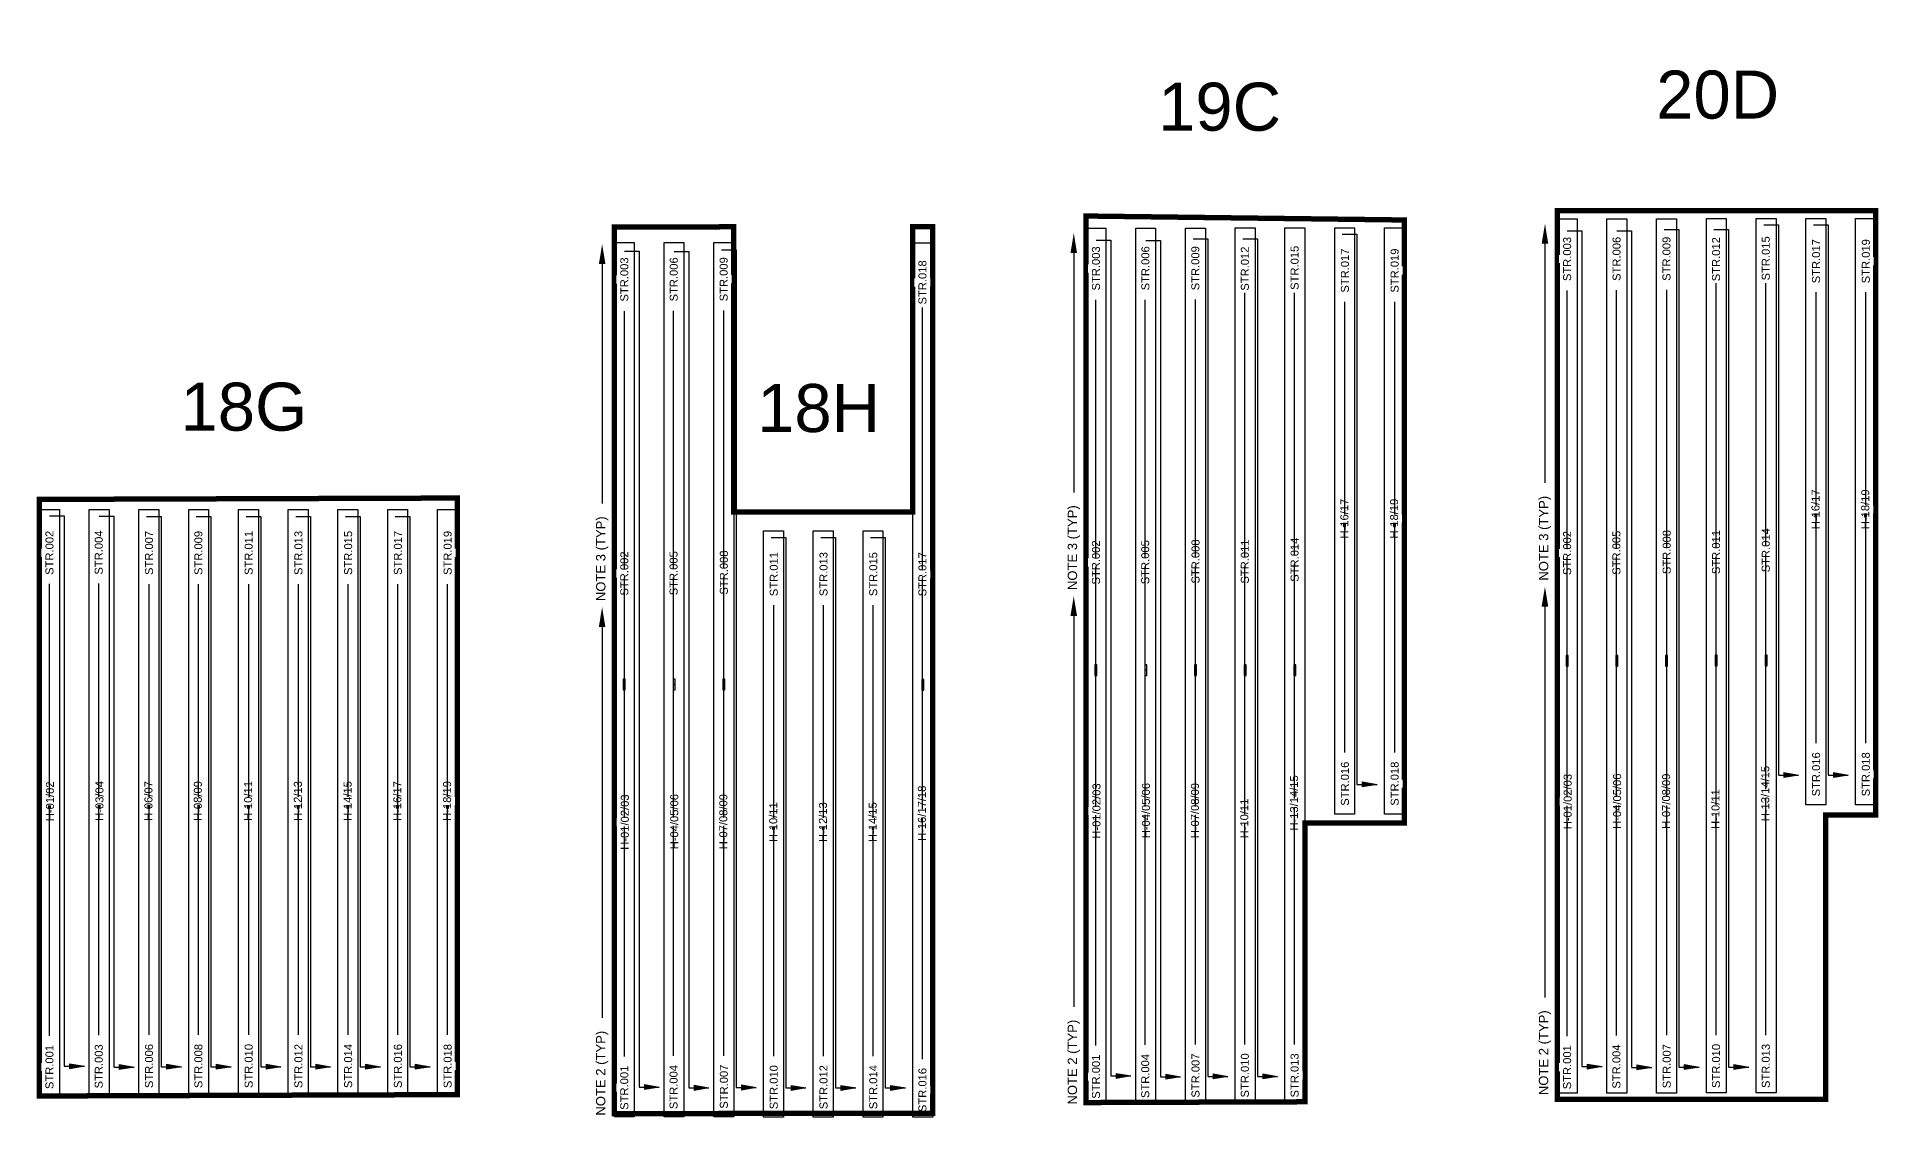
# Model space of a CAD drawing. Header units: inches. Extents: x -4 to 3761, y -12 to 63679.
# Drawn here: x 571 to 1262, y 79 to 484 of the extents above; entities that cross this region are included whole.
import ezdxf
from ezdxf import colors
from ezdxf.entities.mleader import LeaderData, LeaderLine
from ezdxf.math import Vec2, Vec3

# ---------------------------------------------------------------- set-up
doc = ezdxf.new("R2010")
doc.units = ezdxf.units.IN
doc.header["$MEASUREMENT"] = 0
for name, color, linetype in [('E-TEXT', 7, 'Continuous'), ('G-ANNO-TEXT', 1, 'Continuous'), ('JINKO', 210, 'Continuous'), ('PV-LBD ARCHETYPES', 7, 'Continuous'), ('PVcase PV Modules (optimised)', 142, 'Continuous')]:
    doc.layers.add(name, color=color, linetype=linetype)
doc.styles.add('NEI-A', font='arial.ttf')

# ---------------------------------------------------------------- blocks, each defined once
blk = doc.blocks.new('1P58@52DEG F TR ID3 PVBlock')
at = {"layer": 'PVcase PV Modules (optimised)', "color": 0}
for points in [[(0, 0, 0), (0, -219.818, 0), (-7.461, -219.818, 0), (-7.461, 0, 0)], [(-4.10355, -111.909, 0), (-3.35745, -111.909, 0), (-3.35745, -107.909, 0), (-4.10355, -107.909, 0)]]:
    blk.add_polyline3d(points, close=True, dxfattribs=at)
blk.add_polyline3d([(-3.543975, -110.095525, 0), (-3.543975, -109.722475, 0), (-3.7305, -109.909, 0), (-3.917025, -109.722475, 0), (-3.917025, -110.095525, 0)], dxfattribs=at)
blk = doc.blocks.new('1P87@52DEG F TR ID3 PVBlock')
at = {"layer": 'PVcase PV Modules (optimised)', "color": 0}
for points in [[(0, 0, 0), (0, -327.727, 0), (-7.461, -327.727, 0), (-7.461, 0, 0)], [(-4.10355, -167.724, 0), (-3.35745, -167.724, 0), (-3.35745, -163.724, 0), (-4.10355, -163.724, 0)]]:
    blk.add_polyline3d(points, close=True, dxfattribs=at)
blk.add_polyline3d([(-3.543975, -165.910525, 0), (-3.543975, -165.537475, 0), (-3.7305, -165.724, 0), (-3.917025, -165.537475, 0), (-3.917025, -165.910525, 0)], dxfattribs=at)
blk = doc.blocks.new('_ClosedBlank')
at = {"color": 0, "linetype": 'ByBlock', "lineweight": -2}
for p, q in [((-1, 0.17), (0, 0)), ((-1, 0.17), (-1, -0.17)), ((0, 0), (-1, -0.17))]:
    blk.add_line(p, q, dxfattribs=at)
blk = doc.blocks.new('AR')
h = blk.add_hatch(color=256)
h.dxf.hatch_style = 1
h.paths.add_polyline_path([(0, 0.03), (0, -0.03), (0.18, 0)])
at = {"xscale": 0.1800047113158301, "yscale": 0.1800047113158301, "zscale": 0.1800047113158301}
blk.add_blockref('_ClosedBlank', (0.18, 0), dxfattribs=at)

msp = doc.modelspace()

# ---------------------------------------------------------------- linework, layer by layer
at = {"const_width": 2}
for points in [[(964.57, 84.67), (1046.64, 84.95), (1046.64, 189.49), (1083.95, 189.49), (1083.95, 415.47), (964.57, 416.96)], [(1141.26, 85.93), (1241.98, 85.93), (1241.98, 192.5), (1260.63, 192.5), (1260.63, 419.01), (1141.26, 419.01)], [(572.16, 310.74), (728.84, 311.25), (728.84, 87.64), (572.16, 87.13)]]:
    msp.add_lwpolyline(points, close=True, dxfattribs=at)
msp.add_lwpolyline([(907.09, 412.92), (907.09, 80.64), (787.72, 80.53), (787.72, 412.81), (832.48, 412.92), (832.48, 305.98), (899.63, 305.98), (899.63, 412.92), (907.09, 412.92)], dxfattribs=at)
at = {"layer": 'E-TEXT'}
for p, q in [((968.34, 407.93), (973.84, 407.93)), ((973.84, 407.93), (973.84, 94.67)), ((987, 407.84), (992.5, 407.84)), ((992.5, 407.84), (992.5, 94.38)), ((1004.71, 408.37), (1010.21, 408.37)), ((1010.21, 408.37), (1010.21, 94.5)), ((1060.67, 410.18), (1066.17, 410.18)), ((1145.02, 411.46), (1150.52, 411.46)), ((1150.52, 411.46), (1150.52, 98.21)), ((1163.68, 411.38), (1169.18, 411.38)), ((1169.18, 411.38), (1169.18, 97.92)), ((1181.4, 411.9), (1186.89, 411.9)), ((1186.89, 411.9), (1186.89, 98.03)), ((1218.7, 413.69), (1224.2, 413.69)), ((1237.35, 413.69), (1242.85, 413.69)), ((791.48, 403.79), (796.98, 403.79)), ((796.98, 403.79), (796.98, 90.53)), ((810.14, 403.7), (815.64, 403.7)), ((815.64, 403.7), (815.64, 90.24)), ((827.86, 404.23), (833.35, 404.23)), ((833.35, 404.23), (833.35, 90.36)), ((1024.16, 106.38), (1024.16, 388.21)), ((1042.82, 106.38), (1042.82, 388.21)), ((1145.01, 109.55), (1145.01, 389.03)), ((1163.49, 109.8), (1163.49, 389.14)), ((1182.34, 109.92), (1182.34, 389.27)), ((1200.85, 109.92), (1200.85, 391.75)), ((1219.5, 109.92), (1219.5, 391.75)), ((1238.36, 219.34), (1238.36, 388.36)), ((1257.01, 219.34), (1257.01, 388.36)), ((791.47, 101.87), (791.47, 381.35)), ((809.95, 102.12), (809.95, 381.46)), ((828.8, 102.24), (828.8, 381.59)), ((903.26, 100.9), (903.26, 382.73)), ((968.33, 106.01), (968.33, 385.5)), ((986.81, 106.26), (986.81, 385.6)), ((1005.66, 106.38), (1005.66, 385.73)), ((1061.68, 215.83), (1061.68, 384.85)), ((1080.33, 215.83), (1080.33, 384.85)), ((575.93, 304.6), (581.43, 304.6)), ((581.43, 304.6), (581.43, 98.29)), ((594.59, 304.52), (600.09, 304.52)), ((600.09, 304.52), (600.09, 98)), ((612.31, 304.35), (617.8, 304.35)), ((617.8, 304.35), (617.8, 98.12)), ((630.96, 304.35), (636.46, 304.35)), ((649.61, 304.35), (655.11, 304.35)), ((655.11, 304.35), (655.11, 98.12)), ((668.26, 304.35), (673.76, 304.35)), ((686.91, 304.35), (692.41, 304.35)), ((705.57, 304.35), (711.06, 304.35)), ((846.51, 296.42), (852.01, 296.42)), ((852.01, 296.42), (852.01, 90.19)), ((865.16, 296.42), (870.66, 296.42)), ((883.81, 296.42), (889.31, 296.42)), ((575.92, 109.63), (575.92, 279.08)), ((594.4, 109.88), (594.4, 279.19)), ((613.25, 110), (613.25, 279.03)), ((631.76, 110), (631.76, 279.03)), ((650.61, 110), (650.61, 279.03)), ((669.27, 110), (669.27, 279.03)), ((687.92, 110), (687.92, 279.03)), ((706.57, 110), (706.57, 279.03)), ((725.22, 110), (725.22, 279.03)), ((847.51, 102.07), (847.51, 271.1)), ((866.17, 102.07), (866.17, 271.1)), ((884.82, 102.07), (884.82, 271.1)), ((581.43, 98.25), (588.99, 98.25)), ((600.09, 97.96), (607.65, 97.96)), ((617.8, 98.07), (625.36, 98.07)), ((655.11, 98.07), (662.67, 98.07)), ((1150.52, 98.17), (1158.08, 98.17)), ((1169.18, 97.87), (1176.74, 97.87)), ((1186.89, 97.99), (1194.45, 97.99)), ((796.98, 90.49), (804.54, 90.49)), ((815.64, 90.19), (823.2, 90.19)), ((833.35, 90.31), (840.91, 90.31)), ((852.01, 90.14), (859.56, 90.14)), ((973.84, 94.63), (981.4, 94.63)), ((992.5, 94.34), (1000.06, 94.34)), ((1010.21, 94.45), (1017.77, 94.45))]:
    msp.add_line(p, q, dxfattribs=at)

# ---------------------------------------------------------------- block references
at = {"layer": 'E-TEXT', "xscale": 30.78777906583937, "yscale": 30.78777906583937, "zscale": 30.78777906583937}
for p in [(1226.21, 207.41), (1244.87, 207.41), (1068.19, 203.9), (583.45, 98.25), (602.1, 97.96), (619.82, 98.07), (638.47, 98.07), (657.12, 98.07), (675.78, 98.07), (694.43, 98.07), (713.08, 98.07), (1152.54, 98.17), (1171.19, 97.87), (1188.91, 97.99), (1207.56, 97.99), (799, 90.49), (817.65, 90.19), (835.37, 90.31), (854.02, 90.14), (872.67, 90.14), (891.33, 90.14), (975.86, 94.63), (994.51, 94.34), (1012.23, 94.45), (1030.88, 94.45)]:
    msp.add_blockref('AR', p, dxfattribs=at)
at = {"layer": 'JINKO'}
for name, p in [('1P87@52DEG F TR ID3 PVBlock', (1148.72, 415.94)), ('1P87@52DEG F TR ID3 PVBlock', (1167.37, 415.94)), ('1P87@52DEG F TR ID3 PVBlock', (1186.02, 415.94)), ('1P87@52DEG F TR ID3 PVBlock', (1204.67, 416.06)), ('1P87@52DEG F TR ID3 PVBlock', (1223.32, 416.06)), ('1P58@52DEG F TR ID3 PVBlock', (1241.98, 416.09)), ('1P58@52DEG F TR ID3 PVBlock', (1260.63, 416.09)), ('1P87@52DEG F TR ID3 PVBlock', (972.04, 412.4)), ('1P87@52DEG F TR ID3 PVBlock', (990.69, 412.4)), ('1P87@52DEG F TR ID3 PVBlock', (1009.34, 412.4)), ('1P87@52DEG F TR ID3 PVBlock', (1027.99, 412.52)), ('1P87@52DEG F TR ID3 PVBlock', (1046.64, 412.52)), ('1P58@52DEG F TR ID3 PVBlock', (1065.3, 412.55)), ('1P58@52DEG F TR ID3 PVBlock', (1083.95, 412.55)), ('1P87@52DEG F TR ID3 PVBlock', (795.18, 407.07)), ('1P87@52DEG F TR ID3 PVBlock', (813.83, 407.07)), ('1P87@52DEG F TR ID3 PVBlock', (832.48, 407.07)), ('1P87@52DEG F TR ID3 PVBlock', (907.09, 406.92)), ('1P58@52DEG F TR ID3 PVBlock', (579.63, 306.94)), ('1P58@52DEG F TR ID3 PVBlock', (598.28, 306.94)), ('1P58@52DEG F TR ID3 PVBlock', (616.93, 306.94)), ('1P58@52DEG F TR ID3 PVBlock', (635.58, 306.94)), ('1P58@52DEG F TR ID3 PVBlock', (654.23, 306.94)), ('1P58@52DEG F TR ID3 PVBlock', (672.89, 306.94)), ('1P58@52DEG F TR ID3 PVBlock', (691.54, 306.94)), ('1P58@52DEG F TR ID3 PVBlock', (710.19, 306.94)), ('1P58@52DEG F TR ID3 PVBlock', (728.84, 306.94)), ('1P58@52DEG F TR ID3 PVBlock', (851.13, 299.01)), ('1P58@52DEG F TR ID3 PVBlock', (869.78, 299.01)), ('1P58@52DEG F TR ID3 PVBlock', (888.44, 299.01))]:
    msp.add_blockref(name, p, dxfattribs=at)

# ---------------------------------------------------------------- texts
at = {"layer": 'PV-LBD ARCHETYPES', "char_height": 18, "attachment_point": 5, "style": 'NEI-A'}
for s, insert, width in [(' 20D', (1201.44, 462.35), 29.5685), (' 19C', (1014.67, 457.81, 5.56), 29.5685), (' 18G', (648.79, 345.38), 41.5348), (' 18H', (864.3, 344.87), 41.5348)]:
    msp.add_mtext(s, dxfattribs=dict(at, insert=insert, width=width))

# ---------------------------------------------------------------- leaders
at = {"layer": 'G-ANNO-TEXT'}
ml = msp.add_multileader_mtext('Standard', dxfattribs=at)
ml.set_content('NOTE 3 (TYP)', color=256, style='NEI-A')
ml.set_leader_properties()
ml.build(insert=Vec2(0, 0))
ml.multileader.update_dxf_attribs({"dogleg_length": 0.0625, "arrow_head_size": 7.5, "scale": 60})
ctx = ml.context
ctx.base_point, ctx.scale, ctx.char_height, ctx.arrow_head_size, ctx.landing_gap_size, ctx.plane_origin, ctx.plane_x_axis, ctx.plane_y_axis = Vec3(1136.69, 274.89), 60, 3.5, 7.5, 5.4, Vec3(1214.82, 205.62), Vec3(0, 1), Vec3(-1, 0)
notes = []
notes.append((ctx, [(1, (1, 1, 0), (1136.69, 320.68), (0, -1), 3.75, [(0, [(1136.69, 414.09)], 0, [])])]))
ctx.mtext.insert, ctx.mtext.text_direction, ctx.mtext.rotation, ctx.mtext.width, ctx.mtext.flow_direction = Vec3(1134.42, 280.29), Vec3(0, 1), 1.570796, 1027, 5
ml = msp.add_multileader_mtext('Standard', dxfattribs=at)
ml.set_content('NOTE 3 (TYP)', color=256, style='NEI-A')
ml.set_leader_properties()
ml.build(insert=Vec2(0, 0))
ml.multileader.update_dxf_attribs({"dogleg_length": 0.0625, "arrow_head_size": 7.5, "scale": 60})
ctx = ml.context
ctx.base_point, ctx.scale, ctx.char_height, ctx.arrow_head_size, ctx.landing_gap_size, ctx.plane_origin, ctx.plane_x_axis, ctx.plane_y_axis = Vec3(960, 271.36), 60, 3.5, 7.5, 5.4, Vec3(1038.14, 202.09), Vec3(0, 1), Vec3(-1, 0)
notes.append((ctx, [(1, (1, 1, 0), (960, 317.14), (0, -1), 3.75, [(0, [(960, 410.56)], 0, [])])]))
ctx.mtext.insert, ctx.mtext.text_direction, ctx.mtext.rotation, ctx.mtext.width, ctx.mtext.flow_direction = Vec3(957.74, 276.76), Vec3(0, 1), 1.570796, 1027, 5
ml = msp.add_multileader_mtext('Standard', dxfattribs=at)
ml.set_content('NOTE 3 (TYP)', color=256, style='NEI-A')
ml.set_leader_properties()
ml.build(insert=Vec2(0, 0))
ml.multileader.update_dxf_attribs({"dogleg_length": 0.0625, "arrow_head_size": 7.5, "scale": 60})
ctx = ml.context
ctx.base_point, ctx.scale, ctx.char_height, ctx.arrow_head_size, ctx.landing_gap_size, ctx.plane_origin, ctx.plane_x_axis, ctx.plane_y_axis = Vec3(783.15, 267.21), 60, 3.5, 7.5, 5.4, Vec3(861.28, 197.95), Vec3(0, 1), Vec3(-1, 0)
notes.append((ctx, [(1, (1, 1, 0), (783.15, 313), (0, -1), 3.75, [(0, [(783.15, 406.42)], 0, [])])]))
ctx.mtext.insert, ctx.mtext.text_direction, ctx.mtext.rotation, ctx.mtext.width, ctx.mtext.flow_direction = Vec3(780.88, 272.61), Vec3(0, 1), 1.570796, 1027, 5
ml = msp.add_multileader_mtext('Standard', dxfattribs=at)
ml.set_content('NOTE 2 (TYP)', color=256, style='NEI-A')
ml.set_leader_properties()
ml.build(insert=Vec2(0, 0))
ml.multileader.update_dxf_attribs({"dogleg_length": 0.0625, "arrow_head_size": 7.5, "scale": 60})
ctx = ml.context
ctx.base_point, ctx.scale, ctx.char_height, ctx.arrow_head_size, ctx.landing_gap_size, ctx.plane_origin, ctx.plane_x_axis, ctx.plane_y_axis = Vec3(1136.67, 82.06), 60, 3.5, 7.5, 5.4, Vec3(1214.8, 12.79), Vec3(0, 1), Vec3(-1, 0)
notes.append((ctx, [(1, (1, 1, 0), (1136.67, 127.84), (0, -1), 3.75, [(0, [(1136.67, 278.06)], 0, [])])]))
ctx.mtext.insert, ctx.mtext.text_direction, ctx.mtext.rotation, ctx.mtext.width, ctx.mtext.flow_direction = Vec3(1134.4, 87.46), Vec3(0, 1), 1.570796, 55.295, 5
ml = msp.add_multileader_mtext('Standard', dxfattribs=at)
ml.set_content('NOTE 2 (TYP)', color=256, style='NEI-A')
ml.set_leader_properties()
ml.build(insert=Vec2(0, 0))
ml.multileader.update_dxf_attribs({"dogleg_length": 0.0625, "arrow_head_size": 7.5, "scale": 60})
ctx = ml.context
ctx.base_point, ctx.scale, ctx.char_height, ctx.arrow_head_size, ctx.landing_gap_size, ctx.plane_origin, ctx.plane_x_axis, ctx.plane_y_axis = Vec3(783.13, 74.38), 60, 3.5, 7.5, 5.4, Vec3(861.26, 5.11), Vec3(0, 1), Vec3(-1, 0)
notes.append((ctx, [(1, (1, 1, 0), (783.13, 120.16), (0, -1), 3.75, [(0, [(783.13, 270.39)], 0, [])])]))
ctx.mtext.insert, ctx.mtext.text_direction, ctx.mtext.rotation, ctx.mtext.width, ctx.mtext.flow_direction = Vec3(780.86, 79.78), Vec3(0, 1), 1.570796, 55.295, 5
ml = msp.add_multileader_mtext('Standard', dxfattribs=at)
ml.set_content('NOTE 2 (TYP)', color=256, style='NEI-A')
ml.set_leader_properties()
ml.build(insert=Vec2(0, 0))
ml.multileader.update_dxf_attribs({"dogleg_length": 0.0625, "arrow_head_size": 7.5, "scale": 60})
ctx = ml.context
ctx.base_point, ctx.scale, ctx.char_height, ctx.arrow_head_size, ctx.landing_gap_size, ctx.plane_origin, ctx.plane_x_axis, ctx.plane_y_axis = Vec3(959.99, 78.52), 60, 3.5, 7.5, 5.4, Vec3(1038.12, 9.25), Vec3(0, 1), Vec3(-1, 0)
notes.append((ctx, [(1, (1, 1, 0), (959.99, 124.3), (0, -1), 3.75, [(0, [(959.99, 274.53)], 0, [])])]))
ctx.mtext.insert, ctx.mtext.text_direction, ctx.mtext.rotation, ctx.mtext.width, ctx.mtext.flow_direction = Vec3(957.72, 83.92), Vec3(0, 1), 1.570796, 55.295, 5
for ctx, leaders in notes:
    for number, flags, end, landing, length, lines in leaders:
        leader = LeaderData()
        leader.index, (leader.has_last_leader_line, leader.has_dogleg_vector, leader.attachment_direction) = number, flags
        leader.last_leader_point, leader.dogleg_vector, leader.dogleg_length = Vec3(end), Vec3(landing), length
        for number, points, colour, breaks in lines:
            line = LeaderLine()
            line.index, line.vertices, line.color, line.breaks = number, Vec3.list(points), colors.encode_raw_color(colour), breaks
            leader.lines.append(line)
        ctx.leaders.append(leader)

# ---------------------------------------------------------------- next in the draw order: texts
at = {"layer": 'G-ANNO-TEXT', "char_height": 3, "attachment_point": 5, "rotation": 90, "style": 'NEI-A', "bg_fill": 3, "box_fill_scale": 1.5, "bg_fill_color": 256, "bg_fill_transparency": 0}
for s, width, insert in [('STR.003', 0.0963, (1145.01, 400.84)), ('STR.006', 0.0823, (1163.55, 400.9)), ('STR.009', 0.0823, (1182.27, 400.93)), ('STR.012', 0.0963, (1200.85, 400.77)), ('STR.015', 0.0963, (1219.5, 401.09)), ('STR.017', 0.0963, (1238.36, 400.01)), ('STR.019', 0.0963, (1257.01, 400.01)), ('STR.003', 0.0963, (791.47, 393.17)), ('STR.006', 0.0823, (810.01, 393.22)), ('STR.009', 0.0823, (828.73, 393.25)), ('STR.003', 0.0963, (968.33, 397.31)), ('STR.006', 0.0823, (986.87, 397.36)), ('STR.009', 0.0823, (1005.59, 397.39)), ('STR.012', 0.0963, (1024.16, 397.24)), ('STR.015', 0.0963, (1042.82, 397.55)), ('STR.017', 0.0963, (1061.68, 396.5)), ('STR.019', 0.0963, (1080.33, 396.5)), ('STR.018', 0.0963, (903.26, 392.08)), ('STR.002', 0.0963, (575.92, 290.72)), ('STR.004', 0.0963, (594.4, 290.83)), ('STR.007', 0.0963, (613.25, 290.67)), ('STR.009', 0.0963, (631.76, 290.67)), ('STR.011', 0.0963, (650.61, 290.67)), ('STR.013', 0.0963, (669.27, 290.67)), ('STR.015', 0.0963, (687.92, 290.67)), ('STR.017', 0.0963, (706.57, 290.67)), ('STR.019', 0.0963, (725.22, 290.67)), ('STR.002', 0.0963, (1145.01, 290.64)), ('STR.005', 0.0963, (1163.49, 290.75)), ('STR.008', 0.0963, (1182.34, 291)), ('STR.011', 0.0963, (1200.85, 290.99)), ('STR.014', 0.0963, (1219.5, 291.69)), ('STR.002', 0.0963, (791.47, 282.96)), ('STR.005', 0.0963, (809.95, 283.07)), ('STR.008', 0.0963, (828.8, 283.33)), ('STR.011', 0.0963, (847.51, 282.74)), ('STR.013', 0.0963, (866.17, 282.74)), ('STR.015', 0.0963, (884.82, 282.74)), ('STR.017', 0.0963, (903.26, 282.67)), ('STR.002', 0.0963, (968.33, 287.1)), ('STR.005', 0.0963, (986.81, 287.21)), ('STR.008', 0.0963, (1005.66, 287.47)), ('STR.011', 0.0963, (1024.16, 287.45)), ('STR.014', 0.0963, (1042.82, 288.15)), ('STR.016', 0.0823, (1238.36, 207.7)), ('STR.018', 0.0823, (1257.01, 207.7)), ('STR.016', 0.0823, (1061.68, 204.19)), ('STR.018', 0.0823, (1080.33, 204.19)), ('STR.001', 0.0823, (575.92, 97.99)), ('STR.003', 0.0823, (594.4, 98.24)), ('STR.006', 0.0823, (613.25, 98.36)), ('STR.008', 0.0823, (631.76, 98.36)), ('STR.010', 0.0823, (650.61, 98.36)), ('STR.012', 0.0823, (669.27, 98.36)), ('STR.014', 0.0823, (687.92, 98.36)), ('STR.016', 0.0823, (706.57, 98.36)), ('STR.018', 0.0823, (725.22, 98.36)), ('STR.001', 0.0823, (1145.01, 97.91)), ('STR.004', 0.0823, (1163.49, 98.16)), ('STR.007', 0.0963, (1182.34, 98.31)), ('STR.010', 0.0963, (1200.85, 98.38)), ('STR.001', 0.0823, (791.47, 90.23)), ('STR.004', 0.0823, (809.95, 90.48)), ('STR.007', 0.0963, (828.8, 90.63)), ('STR.010', 0.0823, (847.51, 90.43)), ('STR.012', 0.0823, (866.17, 90.43)), ('STR.014', 0.0823, (884.82, 90.43)), ('STR.001', 0.0823, (968.33, 94.37)), ('STR.004', 0.0823, (986.81, 94.62)), ('STR.007', 0.0963, (1005.66, 94.78)), ('STR.010', 0.0963, (1024.16, 94.85))]:
    msp.add_mtext_dynamic_manual_height_columns(s, width=width, gutter_width=0.561, heights=[0], dxfattribs=dict(at, insert=insert))
at = {"layer": 'G-ANNO-TEXT', "char_height": 3, "width": 0.0823, "attachment_point": 5, "rotation": 90, "style": 'NEI-A', "bg_fill": 3, "box_fill_scale": 1.5, "bg_fill_color": 256, "bg_fill_transparency": 0}
for s, insert in [('H-16/17', (1061.47, 303.54)), ('H-18/19', (1080.12, 303.54)), ('H-16/17', (1238.15, 307.04)), ('H-18/19', (1256.8, 307.04)), ('H-13/14/15', (1042.61, 196.97)), ('H-01/02/03', (1145.21, 197.47)), ('H-04/05/06', (1163.75, 197.62)), ('H-07/08/09', (1182.13, 197.62)), ('H-13/14/15', (1219.29, 200.5)), ('H-01/02', (576.12, 197.56)), ('H-03/04', (594.66, 197.71)), ('H-06/07', (613.04, 197.71)), ('H-08/09', (631.55, 197.71)), ('H-10/11', (650.41, 197.71)), ('H-12/13', (669.06, 197.71)), ('H-14/15', (687.71, 197.71)), ('H-16/17', (706.36, 197.71)), ('H-18/19', (725.02, 197.71)), ('H-16/17/18', (903.06, 193.09)), ('H-01/02/03', (968.53, 193.94)), ('H-04/05/06', (987.07, 194.09)), ('H-07/08/09', (1005.45, 194.09)), ('H-10/11', (1200.64, 194.67)), ('H-01/02/03', (791.67, 189.79)), ('H-04/05/06', (810.21, 189.95)), ('H-07/08/09', (828.59, 189.95)), ('H-10/11', (847.31, 189.78)), ('H-12/13', (865.96, 189.78)), ('H-14/15', (884.61, 189.78)), ('H-10/11', (1023.96, 191.14))]:
    msp.add_mtext(s, dxfattribs=dict(at, insert=insert))

# ---------------------------------------------------------------- next in the draw order: linework, layer by layer
at = {"layer": 'E-TEXT'}
for p, q in [((1023.37, 408.4), (1028.87, 408.4)), ((1028.87, 408.4), (1028.87, 94.5)), ((1066.17, 410.18), (1066.17, 203.94)), ((1200.05, 411.93), (1205.55, 411.93)), ((1205.55, 411.93), (1205.55, 98.03)), ((1224.2, 413.69), (1224.2, 207.45)), ((1242.85, 413.69), (1242.85, 207.45)), ((636.46, 304.35), (636.46, 98.12)), ((673.76, 304.35), (673.76, 98.12)), ((692.41, 304.35), (692.41, 98.12)), ((711.06, 304.35), (711.06, 98.12)), ((870.66, 296.42), (870.66, 90.19)), ((889.31, 296.42), (889.31, 90.19)), ((706.57, 110), (706.57, 279.03)), ((1224.2, 207.41), (1231.76, 207.41)), ((1242.85, 207.41), (1250.41, 207.41)), ((1066.17, 203.9), (1073.73, 203.9)), ((636.46, 98.07), (644.01, 98.07)), ((673.76, 98.07), (681.32, 98.07)), ((692.41, 98.07), (699.97, 98.07)), ((711.06, 98.07), (718.62, 98.07)), ((1205.55, 97.99), (1213.1, 97.99)), ((870.66, 90.14), (878.22, 90.14)), ((889.31, 90.14), (896.87, 90.14)), ((1028.87, 94.45), (1036.42, 94.45))]:
    msp.add_line(p, q, dxfattribs=at)

# ---------------------------------------------------------------- next in the draw order: texts
at = {"layer": 'G-ANNO-TEXT', "char_height": 3, "attachment_point": 5, "rotation": 90, "style": 'NEI-A', "bg_fill": 3, "box_fill_scale": 1.5, "bg_fill_color": 256, "bg_fill_transparency": 0}
for s, insert in [('STR.013', (1219.5, 98.38)), ('STR.016', (903.26, 89.37)), ('STR.013', (1042.82, 94.85))]:
    msp.add_mtext_dynamic_manual_height_columns(s, width=0.0963, gutter_width=0.561, heights=[0], dxfattribs=dict(at, insert=insert))

doc.saveas('drawing.dxf')
